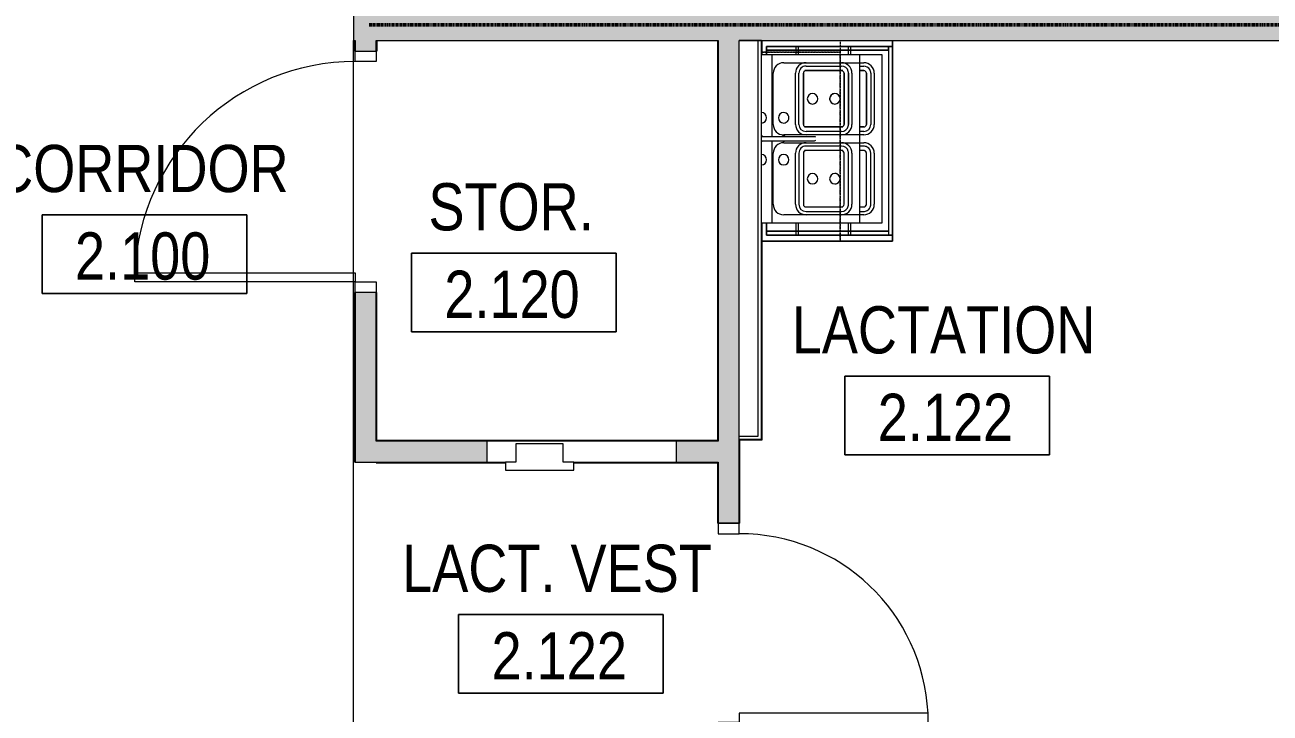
# Model space of a CAD drawing. Header units: inches. Extents: x -3803 to -1421, y -3454 to -210.
# Drawn here: x -3112.4 to -2875.1, y -1294.8 to -1163.6 of the extents above; entities that cross this region are included whole.
import ezdxf

# ---------------------------------------------------------------- set-up
doc = ezdxf.new("R2010")
doc.units = ezdxf.units.IN
doc.header["$MEASUREMENT"] = 0
for name, pattern in [('1 HOUR', [0.3125, 0.1875, -0.0625, 0, -0.0625]), ('Dash Small', [0.125, 0.0625, -0.0625]), ('Hidden', [0.28125, 0.1875, -0.09375]), ('Hidden Equipment- BSALS', [0.0625, 0.03125, -0.03125])]:
    doc.linetypes.add(name, pattern=pattern)
for name, color, linetype, lineweight in [('A-AREA-IDEN', 2, 'Continuous', 9), ('A-DOOR', 31, 'Continuous', 13), ('A-DOOR-FRAM', 31, 'Continuous', 35), ('A-FLOR', 192, 'Continuous', 13), ('A-GENM', 13, 'Continuous', 9), ('A-WALL', 113, 'Continuous', 13), ('A-WALL-PATT', 111, 'Continuous', 13), ('I-WALL', 2, 'Continuous', 13), ('P-SANR-FIXT', 6, 'Continuous', 13), ('Q-CASE', 31, 'Continuous', 13), ('Q-SPCQ', 91, 'Continuous', 13)]:
    doc.layers.add(name, color=color, linetype=linetype, lineweight=lineweight)
doc.styles.add('Arial Narrow', font='ARIALN.TTF', dxfattribs={"height": 9})

# ---------------------------------------------------------------- blocks, each defined once
blk = doc.blocks.new('Sink-Double- BSALS - SK- 3-1709960-DIMENSION PLAN - LEVEL 2 _579_ - 2__ - CAD')
at = {"layer": 'P-SANR-FIXT', "color": 53, "lineweight": 9}
for p, q in [((-16, -2.25), (-16, -21)), ((16, -21), (16, -2.25)), ((-12.5, -4.5), (-2.75, -4.5)), ((2.75, -4.5), (12.5, -4.5)), ((-14.5, -17.5), (-14.5, -6.5)), ((-0.75, -6.5), (-0.75, -17.5)), ((-0.37, -4.75), (-0.37, -5.62)), ((0.37, -5.62), (0.37, -4.75)), ((0.75, -17.5), (0.75, -6.5)), ((14.5, -6.5), (14.5, -17.5)), ((-16, -21), (16, -21)), ((-2.75, -19.5), (-12.5, -19.5)), ((12.5, -19.5), (2.75, -19.5))]:
    blk.add_line(p, q, dxfattribs=at)
at = {"layer": 'P-SANR-FIXT', "color": 255, "lineweight": 9}
for p, q in [((-13.85, -10.75), (-13.85, -17.5)), ((-13, -10.5), (-13, -17.5)), ((-13, -10.5), (-13, -17.5)), ((-2.25, -17.5), (-2.25, -10.47)), ((-2.25, -17.5), (-2.25, -10.47)), ((-1.4, -17.5), (-1.4, -10.75)), ((1.4, -17.5), (1.4, -10.75)), ((2.25, -10.47), (2.25, -17.5)), ((2.25, -17.5), (2.25, -10.47)), ((13, -17.5), (13, -10.5)), ((13, -10.5), (13, -17.5)), ((13.85, -10.75), (13.85, -17.5)), ((-12.5, -18), (-2.75, -18)), ((-12.5, -18), (-2.75, -18)), ((2.75, -18), (12.5, -18)), ((12.5, -18), (2.75, -18))]:
    blk.add_line(p, q, dxfattribs=at)
at = {"layer": 'P-SANR-FIXT', "color": 90, "lineweight": 9}
for p, q in [((-12.5, -18.85), (-2.75, -18.85)), ((12.5, -18.85), (2.75, -18.85))]:
    blk.add_line(p, q, dxfattribs=at)
at = {"layer": 'P-SANR-FIXT', "color": 53, "lineweight": 9, "flags": 128}
for points in [[(-0.37, -2.25), (-0.37, -2.25), (-0.37, -2.26), (-0.37, -2.27), (-0.37, -2.28), (-0.37, -2.3), (-0.37, -2.32), (-0.37, -2.35), (-0.37, -2.38), (-0.37, -2.41), (-0.37, -2.45), (-0.37, -2.49), (-0.37, -2.53), (-0.37, -2.58), (-0.37, -2.63), (-0.37, -2.69), (-0.37, -2.74), (-0.37, -2.81), (-0.37, -2.87), (-0.37, -2.94), (-0.37, -3.01), (-0.37, -3.08), (-0.37, -3.16), (-0.37, -3.24), (-0.37, -3.32), (-0.37, -3.4), (-0.37, -3.48), (-0.37, -3.57), (-0.37, -3.66), (-0.37, -3.75), (-0.37, -3.84), (-0.37, -3.94), (-0.37, -4.03), (-0.37, -4.13), (-0.37, -4.23), (-0.37, -4.33), (-0.37, -4.42), (-0.37, -4.52), (-0.37, -4.62), (-0.37, -4.72), (-0.37, -4.75)], [(0.37, -4.75), (0.37, -4.65), (0.37, -4.55), (0.37, -4.45), (0.37, -4.35), (0.37, -4.25), (0.37, -4.16), (0.37, -4.06), (0.37, -3.96), (0.37, -3.87), (0.37, -3.78), (0.37, -3.69), (0.37, -3.6), (0.37, -3.51), (0.37, -3.42), (0.37, -3.34), (0.37, -3.26), (0.37, -3.18), (0.37, -3.1), (0.37, -3.03), (0.37, -2.96), (0.37, -2.89), (0.37, -2.82), (0.37, -2.76), (0.37, -2.7), (0.37, -2.65), (0.37, -2.59), (0.37, -2.55), (0.37, -2.5), (0.37, -2.46), (0.37, -2.42), (0.37, -2.39), (0.37, -2.35), (0.37, -2.33), (0.37, -2.31), (0.37, -2.29), (0.37, -2.27), (0.37, -2.26), (0.37, -2.25), (0.37, -2.25), (0.37, -2.25)], [(-0.37, -5.62), (-0.37, -5.72), (-0.37, -5.82), (-0.37, -5.92), (-0.37, -6.02), (-0.37, -6.12), (-0.37, -6.22), (-0.37, -6.32), (-0.37, -6.41), (-0.37, -6.51), (-0.37, -6.6), (-0.37, -6.69), (-0.37, -6.78), (-0.37, -6.87), (-0.37, -6.95), (-0.37, -7.04), (-0.37, -7.12), (-0.37, -7.2), (-0.37, -7.27), (-0.37, -7.35), (-0.37, -7.42), (-0.37, -7.49), (-0.37, -7.55), (-0.37, -7.61), (-0.37, -7.67), (-0.37, -7.73), (-0.37, -7.78), (-0.37, -7.83), (-0.37, -7.88), (-0.37, -7.92), (-0.37, -7.96), (-0.37, -7.99), (-0.37, -8.02), (-0.37, -8.05), (-0.37, -8.07), (-0.37, -8.09), (-0.37, -8.1), (-0.37, -8.11), (-0.37, -8.12), (-0.37, -8.12)], [(0.37, -8.12), (0.37, -8.12), (0.37, -8.11), (0.37, -8.09), (0.37, -8.08), (0.37, -8.05), (0.37, -8.03), (0.37, -8), (0.37, -7.96), (0.37, -7.93), (0.37, -7.89), (0.37, -7.84), (0.37, -7.79), (0.37, -7.74), (0.37, -7.69), (0.37, -7.63), (0.37, -7.57), (0.37, -7.5), (0.37, -7.44), (0.37, -7.37), (0.37, -7.29), (0.37, -7.22), (0.37, -7.14), (0.37, -7.06), (0.37, -6.98), (0.37, -6.89), (0.37, -6.8), (0.37, -6.71), (0.37, -6.62), (0.37, -6.53), (0.37, -6.44), (0.37, -6.34), (0.37, -6.25), (0.37, -6.15), (0.37, -6.05), (0.37, -5.95), (0.37, -5.85), (0.37, -5.75), (0.37, -5.65), (0.37, -5.62)]]:
    blk.add_lwpolyline(points, dxfattribs=at)
at = {"layer": 'P-SANR-FIXT', "color": 53, "lineweight": 9}
for centre, radius, start, end in [((-4, -2.25), 1, 180, 360), ((0, -2.25), 0.5, 180, 221.3753), ((0, -2.25), 0.5, 318.6247, 0), ((4, -2.25), 1, 180, 0), ((-12.5, -6.5), 2, 90, 180), ((-2.75, -6.5), 2, 0, 90), ((2.75, -6.5), 2, 90, 180), ((12.5, -6.5), 2, 0, 90), ((-12.5, -17.5), 2, 180, 270), ((-2.75, -17.5), 2, 270, 0), ((2.75, -17.5), 2, 180, 270), ((12.5, -17.5), 2, 270, 0)]:
    blk.add_arc(centre, radius, start, end, dxfattribs=at)
at = {"layer": 'P-SANR-FIXT', "color": 255, "lineweight": 9}
for centre, radius, start, end in [((-7.62, -12), 1, 0, 180), ((-7.62, -12), 1, 360, 180), ((7.62, -12), 1, 0, 180), ((7.62, -12), 1, 360, 180), ((-7.62, -12), 1, 180, 0), ((-7.62, -12), 1, 180, 360), ((7.62, -12), 1, 180, 360), ((7.62, -12), 1, 180, 360), ((-12.5, -17.5), 1.35, 180, 256.0684), ((-12.5, -17.5), 0.5, 180, 270), ((-12.5, -17.5), 0.5, 180, 270), ((-2.75, -17.5), 0.5, 270, 360), ((-2.75, -17.5), 0.5, 270, 360), ((-2.75, -17.5), 1.35, 283.9316, 360), ((2.75, -17.5), 1.35, 180, 256.0684), ((2.75, -17.5), 0.5, 180, 270), ((2.75, -17.5), 0.5, 180, 270), ((12.5, -17.5), 0.5, 270, 360), ((12.5, -17.5), 0.5, 270, 0), ((12.5, -17.5), 1.35, 283.9316, 0)]:
    blk.add_arc(centre, radius, start, end, dxfattribs=at)
at = {"layer": 'P-SANR-FIXT', "color": 90, "lineweight": 9}
for centre, start, end in [((-12.5, -17.5), 256.0684, 270), ((-2.75, -17.5), 270, 283.9316), ((2.75, -17.5), 256.0684, 270), ((12.5, -17.5), 270, 283.9316)]:
    blk.add_arc(centre, 1.35, start, end, dxfattribs=at)
blk = doc.blocks.new('15830016-PLUMB_ENCOTECH_CENTRAL_v2018_rvt-1-DIMENSION PLAN - LEVEL 2 _579_ - 2__ - CAD')
at = {"color": 53, "lineweight": 9, "rotation": 89.99999999999925}
blk.add_blockref('Sink-Double- BSALS - SK- 3-1709960-DIMENSION PLAN - LEVEL 2 _579_ - 2__ - CAD', (-2974.27, -1185.35), dxfattribs=at)
blk = doc.blocks.new('Basic Wall _ Generic - 4_ - ___-3572130-DIMENSION PLAN - LEVEL 2 _579_ - 2__ - CAD')
at = {"layer": 'A-WALL', "lineweight": 20}
for p, q in [((-3045.4, -1247.14), (-3045.4, -1247.02)), ((-3045.4, -1247.14), (-3024.27, -1247.14)), ((-3024.27, -1247.02), (-3024.27, -1247.14)), ((-2988.27, -1247.14), (-2988.27, -1247.02)), ((-2988.27, -1247.14), (-2980.27, -1247.14))]:
    blk.add_line(p, q, dxfattribs=at)
blk = doc.blocks.new('Basic Wall _ Generic - 4_ - ___-3571732-DIMENSION PLAN - LEVEL 2 _579_ - 2__ - CAD')
at = {"layer": 'A-WALL', "lineweight": 20}
for p, q in [((-3024.27, -1242.89), (-3045.4, -1242.89)), ((-3024.27, -1242.89), (-3024.27, -1243.02)), ((-2988.27, -1243.02), (-2988.27, -1242.89)), ((-2980.27, -1242.89), (-2988.27, -1242.89))]:
    blk.add_line(p, q, dxfattribs=at)
blk = doc.blocks.new('Basic Wall _ Generic - 4_ - ___-3572131-DIMENSION PLAN - LEVEL 2 _579_ - 2__ - CAD')
at = {"layer": 'A-WALL', "lineweight": 20}
blk.add_line((-2980.4, -1166.64), (-2980.4, -1243.02), dxfattribs=at)
blk = doc.blocks.new('Basic Wall _ Generic - 4_ - ___-3571734-DIMENSION PLAN - LEVEL 2 _579_ - 2__ - CAD')
at = {"layer": 'A-WALL', "lineweight": 20}
blk.add_line((-2976.15, -1247.04), (-2976.15, -1242.64), dxfattribs=at)
blk = doc.blocks.new('Basic Wall _ Generic - 4_ - ___-3572204-DIMENSION PLAN - LEVEL 2 _579_ - 2__ - CAD')
at = {"layer": 'A-WALL', "lineweight": 20}
for p, q in [((-2980.4, -1247.04), (-2980.4, -1258.64)), ((-2980.27, -1258.64), (-2980.4, -1258.64)), ((-2980.4, -1298.64), (-2980.27, -1298.64)), ((-2980.4, -1298.64), (-2980.4, -1302.64))]:
    blk.add_line(p, q, dxfattribs=at)
blk = doc.blocks.new('Basic Wall _ Generic - 4_ - ___-3571880-DIMENSION PLAN - LEVEL 2 _579_ - 2__ - CAD')
at = {"layer": 'A-WALL', "lineweight": 20}
for p, q in [((-2976.15, -1258.64), (-2976.15, -1247.04)), ((-2976.15, -1258.64), (-2976.27, -1258.64)), ((-2976.27, -1298.64), (-2976.15, -1298.64)), ((-2976.15, -1302.64), (-2976.15, -1298.64))]:
    blk.add_line(p, q, dxfattribs=at)
blk = doc.blocks.new('Door-A1_1-BSALS1 - A1_1-42x96_5-BSALS-3946321-DIMENSION PLAN - LEVEL 2 _579_ - 2__ - CAD')
at = {"layer": 'A-DOOR', "lineweight": 20}
for p, q in [((19.25, -2), (21, -2)), ((19.25, -44), (19.25, -2)), ((21, -2), (21, -44)), ((21, -44), (19.25, -44))]:
    blk.add_line(p, q, dxfattribs=at)
at = {"layer": 'A-DOOR', "lineweight": 9}
blk.add_arc((21, -2.04), 42, 179.95, 267.6122, dxfattribs=at)
at = {"layer": 'A-DOOR-FRAM', "lineweight": 20}
for p, q in [((-23, -2), (-23, 2)), ((-23, 2), (-21, 2)), ((-21, 2), (-21, -2)), ((21, -2), (21, 2)), ((21, 2), (23, 2)), ((23, 2), (23, -2)), ((-21, -2), (-23, -2)), ((23, -2), (21, -2))]:
    blk.add_line(p, q, dxfattribs=at)
blk = doc.blocks.new('Casework- Skirt ADA- BSALS1 - 34_H-3511352-DIMENSION PLAN - LEVEL 2 _579_ - 2__ - CAD')
at = {"layer": 'Q-CASE', "lineweight": 20}
for p, q in [((-17.26, 0), (-17.26, -5.56)), ((-17.26, -23.25), (-17.26, 0)), ((-17.26, 0), (-16.51, 0)), ((-16.51, 0), (-17.26, 0)), ((-17.26, 0), (-17.26, -6)), ((-17.26, -5.56), (-17.26, 0)), ((-17.26, 0), (-16.51, 0)), ((-16.51, 0), (-17.26, 0)), ((-16.51, 0), (-16.51, -23.25)), ((-16.51, -5.56), (-16.51, 0)), ((-16.51, 0), (-14.87, 0)), ((-14.87, 0), (-16.51, 0)), ((17.13, 0), (17.99, 0)), ((17.99, 0), (17.13, 0)), ((17.99, -23.25), (17.99, 0)), ((17.99, 0), (17.99, -5.56)), ((18.74, 0), (17.99, 0)), ((18.74, 0), (17.99, 0)), ((17.99, 0), (18.74, 0)), ((18.74, 0), (17.99, 0)), ((18.74, -5.56), (18.74, 0)), ((18.74, 0), (18.74, -23.25)), ((18.74, 0), (18.74, -5.56)), ((18.74, -6), (18.74, 0)), ((-17.26, -5.56), (-17.26, -15.56)), ((-16.51, -5.56), (-17.26, -5.56)), ((-17.26, -15.56), (-17.26, -5.56)), ((-16.51, -5.56), (-17.26, -5.56)), ((-17.26, -6), (-17.26, -16)), ((-16.51, -6), (-17.26, -6)), ((-16.51, -15.56), (-16.51, -5.56)), ((-14.87, -5.56), (-16.51, -5.56)), ((-14.87, -6), (-16.51, -6)), ((17.99, -5.56), (17.13, -5.56)), ((17.99, -6), (17.13, -6)), ((17.99, -5.56), (17.99, -15.56)), ((18.74, -5.56), (17.99, -5.56)), ((18.74, -5.56), (17.99, -5.56)), ((18.74, -6), (17.99, -6)), ((18.74, -15.56), (18.74, -5.56)), ((18.74, -5.56), (18.74, -15.56)), ((18.74, -16), (18.74, -6)), ((-17.26, -15.56), (-17.26, -23.25)), ((-16.51, -15.56), (-17.26, -15.56)), ((-17.26, -23.25), (-17.26, -15.56)), ((-16.51, -15.56), (-17.26, -15.56)), ((-17.26, -16), (-17.26, -23.25)), ((-16.51, -16), (-17.26, -16)), ((-16.51, -23.25), (-16.51, -15.56)), ((-14.87, -15.56), (-16.51, -15.56)), ((-14.87, -16), (-16.51, -16)), ((-1.44, -15.56), (-11.55, -15.56)), ((13.81, -15.56), (3.7, -15.56)), ((17.99, -15.56), (17.13, -15.56)), ((17.99, -16), (17.13, -16)), ((17.99, -15.56), (17.99, -23.25)), ((18.74, -15.56), (17.99, -15.56)), ((18.74, -15.56), (17.99, -15.56)), ((18.74, -16), (17.99, -16)), ((18.74, -23.25), (18.74, -15.56)), ((18.74, -15.56), (18.74, -23.25)), ((18.74, -23.25), (18.74, -16)), ((-16.51, -23.25), (-17.26, -23.25)), ((-16.51, -23.25), (-17.26, -23.25)), ((-17.26, -23.25), (-17.26, -24)), ((-17.26, -24), (-17.26, -23.25)), ((18.74, -23.25), (-17.26, -23.25)), ((-16.51, -23.25), (-17.26, -23.25)), ((17.99, -23.25), (-16.51, -23.25)), ((17.99, -23.25), (18.74, -23.25)), ((18.74, -23.25), (17.99, -23.25)), ((18.74, -23.25), (17.99, -23.25)), ((18.74, -23.25), (18.74, -24)), ((18.74, -24), (18.74, -23.25)), ((18.74, -24), (-17.26, -24)), ((18.74, -24), (-17.26, -24))]:
    blk.add_line(p, q, dxfattribs=at)
blk = doc.blocks.new('Counter2 - Counter-2815438-DIMENSION PLAN - LEVEL 2 _579_ - 2__ - CAD')
at = {"layer": 'Q-CASE', "lineweight": 20}
for p, q in [((-2869.06, -1277.64), (-2907.27, -1277.64)), ((-2907.27, -1302.64), (-2907.27, -1277.64)), ((-2907.27, -1277.64), (-2869.06, -1277.64)), ((-2869.06, -1302.64), (-2869.06, -1277.64)), ((-2869.06, -1277.64), (-2869.06, -1302.64)), ((-2904.56, -1302.64), (-2907.27, -1302.64)), ((-2869.06, -1302.64), (-2872.56, -1302.64))]:
    blk.add_line(p, q, dxfattribs=at)
blk = doc.blocks.new('Sink-Double- BSALS - SK--235515-DIMENSION PLAN - LEVEL 2 _579_ - 2__ - CAD')
at = {"layer": 'P-SANR-FIXT', "lineweight": 9}
for p, q in [((-0.36, 0), (-16, 0)), ((-16, 0), (-16, -21)), ((16, 0), (0.36, 0)), ((16, -21), (16, 0)), ((-12.5, -4.5), (-2.75, -4.5)), ((2.75, -4.5), (12.5, -4.5)), ((-14.5, -17.5), (-14.5, -6.5)), ((-13.85, -6.5), (-13.85, -13.25)), ((-13, -6.5), (-13, -13.53)), ((-13, -6.5), (-13, -13.53)), ((-2.75, -5.15), (-12.5, -5.15)), ((-2.75, -6), (-12.5, -6)), ((-2.75, -6), (-12.5, -6)), ((-2.25, -13.5), (-2.25, -6.5)), ((-2.25, -13.5), (-2.25, -6.5)), ((-1.4, -13.25), (-1.4, -6.5)), ((-0.75, -6.5), (-0.75, -17.5)), ((-0.38, -4.75), (-0.38, -5.62)), ((0.37, -5.62), (0.37, -4.75)), ((0.75, -17.5), (0.75, -6.5)), ((1.4, -13.25), (1.4, -6.5)), ((2.25, -6.5), (2.25, -13.5)), ((2.25, -13.5), (2.25, -6.5)), ((2.75, -5.15), (12.5, -5.15)), ((12.5, -6), (2.75, -6)), ((2.75, -6), (12.5, -6)), ((13, -13.53), (13, -6.5)), ((13, -6.5), (13, -13.53)), ((13.85, -6.5), (13.85, -13.25)), ((14.5, -6.5), (14.5, -17.5)), ((-13.85, -16.75), (-13.85, -17.5)), ((-13, -16.75), (-13, -17.5)), ((-13, -16.75), (-13, -17.5)), ((-12.5, -18), (-2.75, -18)), ((-12.5, -18), (-2.75, -18)), ((-12.5, -18.85), (-2.75, -18.85)), ((-2.25, -17.5), (-2.25, -16.75)), ((-2.25, -17.5), (-2.25, -16.75)), ((-1.4, -17.5), (-1.4, -16.75)), ((1.4, -17.5), (1.4, -16.75)), ((2.25, -16.75), (2.25, -17.5)), ((2.25, -17.5), (2.25, -16.75)), ((2.75, -18), (12.5, -18)), ((12.5, -18), (2.75, -18)), ((12.5, -18.85), (2.75, -18.85)), ((13, -17.5), (13, -16.75)), ((13, -16.75), (13, -17.5)), ((13.85, -16.75), (13.85, -17.5)), ((-16, -21), (16, -21)), ((-2.75, -19.5), (-12.5, -19.5)), ((12.5, -19.5), (2.75, -19.5))]:
    blk.add_line(p, q, dxfattribs=at)
at = {"layer": 'P-SANR-FIXT', "lineweight": 9, "flags": 128}
for points in [[(-0.38, -2.25), (-0.38, -2.26), (-0.38, -2.27), (-0.38, -2.28), (-0.38, -2.3), (-0.38, -2.32), (-0.38, -2.35), (-0.38, -2.38), (-0.38, -2.41), (-0.38, -2.45), (-0.38, -2.49), (-0.38, -2.53), (-0.38, -2.58), (-0.38, -2.63), (-0.38, -2.69), (-0.38, -2.74), (-0.38, -2.81), (-0.38, -2.87), (-0.38, -2.94), (-0.38, -3.01), (-0.38, -3.08), (-0.38, -3.16), (-0.38, -3.24), (-0.38, -3.32), (-0.38, -3.4), (-0.38, -3.48), (-0.38, -3.57), (-0.38, -3.66), (-0.38, -3.75), (-0.38, -3.84), (-0.38, -3.94), (-0.38, -4.03), (-0.38, -4.13), (-0.38, -4.23), (-0.38, -4.33), (-0.38, -4.42), (-0.38, -4.52), (-0.38, -4.62), (-0.38, -4.72), (-0.38, -4.75)], [(0.37, -4.75), (0.37, -4.65), (0.37, -4.55), (0.37, -4.45), (0.37, -4.35), (0.37, -4.25), (0.37, -4.16), (0.37, -4.06), (0.37, -3.96), (0.37, -3.87), (0.37, -3.78), (0.37, -3.69), (0.37, -3.6), (0.37, -3.51), (0.37, -3.42), (0.37, -3.34), (0.37, -3.26), (0.37, -3.18), (0.37, -3.1), (0.37, -3.03), (0.37, -2.96), (0.37, -2.89), (0.37, -2.82), (0.37, -2.76), (0.37, -2.7), (0.37, -2.65), (0.37, -2.59), (0.37, -2.55), (0.37, -2.5), (0.37, -2.46), (0.37, -2.42), (0.37, -2.39), (0.37, -2.35), (0.37, -2.33), (0.37, -2.31), (0.37, -2.29), (0.37, -2.27), (0.37, -2.26), (0.37, -2.25), (0.37, -2.25)], [(-0.38, -5.62), (-0.38, -5.72), (-0.38, -5.82), (-0.38, -5.92), (-0.38, -6.02), (-0.38, -6.12), (-0.38, -6.22), (-0.38, -6.32), (-0.38, -6.41), (-0.38, -6.51), (-0.38, -6.6), (-0.38, -6.69), (-0.38, -6.78), (-0.38, -6.87), (-0.38, -6.95), (-0.38, -7.04), (-0.38, -7.12), (-0.38, -7.2), (-0.38, -7.27), (-0.38, -7.35), (-0.38, -7.42), (-0.38, -7.49), (-0.38, -7.55), (-0.38, -7.61), (-0.38, -7.67), (-0.38, -7.73), (-0.38, -7.78), (-0.38, -7.83), (-0.38, -7.88), (-0.38, -7.92), (-0.38, -7.96), (-0.38, -7.99), (-0.38, -8.02), (-0.38, -8.05), (-0.38, -8.07), (-0.38, -8.09), (-0.38, -8.1), (-0.38, -8.11), (-0.38, -8.12), (-0.38, -8.12), (-0.38, -8.12)], [(0.37, -8.12), (0.37, -8.12), (0.37, -8.12), (0.37, -8.11), (0.37, -8.09), (0.37, -8.08), (0.37, -8.05), (0.37, -8.03), (0.37, -8), (0.37, -7.96), (0.37, -7.93), (0.37, -7.89), (0.37, -7.84), (0.37, -7.79), (0.37, -7.74), (0.37, -7.69), (0.37, -7.63), (0.37, -7.57), (0.37, -7.5), (0.37, -7.44), (0.37, -7.37), (0.37, -7.29), (0.37, -7.22), (0.37, -7.14), (0.37, -7.06), (0.37, -6.98), (0.37, -6.89), (0.37, -6.8), (0.37, -6.71), (0.37, -6.62), (0.37, -6.53), (0.37, -6.44), (0.37, -6.34), (0.37, -6.25), (0.37, -6.15), (0.37, -6.05), (0.37, -5.95), (0.37, -5.85), (0.37, -5.75), (0.37, -5.65), (0.37, -5.62)]]:
    blk.add_lwpolyline(points, dxfattribs=at)
at = {"layer": 'P-SANR-FIXT', "lineweight": 9}
for centre, radius, start, end in [((-4, -2.25), 1, 360, 180), ((-4, -2.25), 1, 180, 360), ((0, -2.25), 0.5, 138.3554, 180), ((0, -2.25), 0.5, 180, 221.3753), ((0, -2.25), 0.5, 360, 41.6446), ((0, -2.25), 0.5, 318.6247, 0), ((4, -2.25), 1, 360, 180), ((4, -2.25), 1, 180, 0), ((-12.5, -6.5), 2, 90, 180), ((-2.75, -6.5), 2, 0, 90), ((2.75, -6.5), 2, 90, 180), ((12.5, -6.5), 2, 0, 90), ((-12.5, -6.5), 1.35, 90, 180), ((-12.5, -6.5), 0.5, 90, 180), ((-12.5, -6.5), 0.5, 90, 180), ((-2.75, -6.5), 1.35, 360, 90), ((-2.75, -6.5), 0.5, 360, 90), ((-2.75, -6.5), 0.5, 360, 90), ((2.75, -6.5), 1.35, 90, 180), ((2.75, -6.5), 0.5, 90, 180), ((2.75, -6.5), 0.5, 90, 180), ((12.5, -6.5), 1.35, 0, 90), ((12.5, -6.5), 0.5, 60, 90), ((12.5, -6.5), 0.5, 0, 90), ((12.5, -6.5), 0.5, 0, 60), ((0, -8.12), 0.375, 180.1021, 218.5714), ((0, -8.12), 0.375, 321.4286, 359.8979), ((-7.62, -12), 1, 0, 180), ((-7.62, -12), 1, 360, 180), ((7.62, -12), 1, 360, 180), ((7.62, -12), 1, 154.2857, 180), ((7.62, -12), 1, 128.5714, 154.2857), ((7.62, -12), 1, 0, 128.5714), ((-7.62, -12), 1, 180, 0), ((-7.62, -12), 1, 180, 360), ((7.62, -12), 1, 180, 360), ((7.62, -12), 1, 180, 360), ((-12.5, -17.5), 2, 180, 270), ((-12.5, -17.5), 1.35, 180, 210), ((-12.5, -17.5), 1.35, 210, 240), ((-12.5, -17.5), 1.35, 240, 270), ((-12.5, -17.5), 0.5, 180, 270), ((-12.5, -17.5), 0.5, 180, 225), ((-12.5, -17.5), 0.5, 225, 270), ((-2.75, -17.5), 2, 270, 0), ((-2.75, -17.5), 0.5, 270, 315), ((-2.75, -17.5), 0.5, 270, 300), ((-2.75, -17.5), 1.35, 270, 330), ((-2.75, -17.5), 0.5, 300, 330), ((-2.75, -17.5), 0.5, 315, 360), ((-2.75, -17.5), 0.5, 330, 360), ((-2.75, -17.5), 1.35, 330, 360), ((2.75, -17.5), 2, 180, 270), ((2.75, -17.5), 1.35, 180, 270), ((2.75, -17.5), 0.5, 180, 270), ((2.75, -17.5), 0.5, 180, 270), ((12.5, -17.5), 0.5, 270, 360), ((12.5, -17.5), 0.5, 270, 0), ((12.5, -17.5), 2, 270, 0), ((12.5, -17.5), 1.35, 270, 300), ((12.5, -17.5), 1.35, 300, 0)]:
    blk.add_arc(centre, radius, start, end, dxfattribs=at)
blk = doc.blocks.new('Casework- Upper- Double Door- BSALS - Light Skirt Off-3423506-DIMENSION PLAN - LEVEL 2 _579_ - 2__ - CAD')
at = {"layer": 'Q-CASE', "linetype": 'Hidden'}
for p, q in [((-17.26, -15), (-17.26, 0)), ((-17.26, 0), (18.74, 0)), ((18.74, 0), (18.74, -15)), ((18.74, -15), (-17.26, -15))]:
    blk.add_line(p, q, dxfattribs=at)
at = {"layer": 'Q-CASE', "linetype": 'Dash Small'}
blk.add_line((-17.26, -15), (18.74, -15), dxfattribs=at)
blk.add_line((-17.26, -15), (18.74, -15), dxfattribs=at)
blk = doc.blocks.new('Basic Wall _ Generic - 4_ - ___-3572219-DIMENSION PLAN - LEVEL 2 _579_ - 2__ - CAD')
at = {"layer": 'A-WALL', "lineweight": 20}
for p, q in [((-3024.27, -1247.14), (-3024.27, -1247.02)), ((-3024.27, -1247.14), (-3020.79, -1247.14)), ((-3007.79, -1247.14), (-2988.27, -1247.14)), ((-2988.27, -1247.02), (-2988.27, -1247.14))]:
    blk.add_line(p, q, dxfattribs=at)
blk = doc.blocks.new('Basic Wall _ Generic - 4_ - ___-3571910-DIMENSION PLAN - LEVEL 2 _579_ - 2__ - CAD')
at = {"layer": 'A-WALL', "lineweight": 20}
for p, q in [((-3024.27, -1243.02), (-3024.27, -1242.89)), ((-2988.27, -1242.89), (-3024.27, -1242.89)), ((-2988.27, -1242.89), (-2988.27, -1243.02))]:
    blk.add_line(p, q, dxfattribs=at)
blk = doc.blocks.new('Basic Wall _ Generic - 4_ - ___-3572223-DIMENSION PLAN - LEVEL 2 _579_ - 2__ - CAD')
at = {"layer": 'A-WALL', "lineweight": 20}
for p, q in [((-3049.52, -1166.64), (-3049.52, -1168.64)), ((-3049.4, -1168.64), (-3049.52, -1168.64)), ((-3049.52, -1214.64), (-3049.4, -1214.64)), ((-3049.52, -1214.64), (-3049.52, -1247.02)), ((-3049.4, -1247.02), (-3049.52, -1247.02))]:
    blk.add_line(p, q, dxfattribs=at)
blk = doc.blocks.new('Basic Wall _ Generic - 4_ - ___-3571918-DIMENSION PLAN - LEVEL 2 _579_ - 2__ - CAD')
at = {"layer": 'A-WALL', "lineweight": 20}
for p, q in [((-3045.27, -1166.64), (-3045.27, -1168.64)), ((-3045.27, -1168.64), (-3045.4, -1168.64)), ((-3045.4, -1214.64), (-3045.27, -1214.64)), ((-3045.27, -1243.02), (-3045.27, -1214.64))]:
    blk.add_line(p, q, dxfattribs=at)
blk = doc.blocks.new('Fire Extinguisher- Semi-Recessed- BSALS1 - FIRE EXTINGUISHER- SEMI-RECESSED-V100-DIMENSION PLAN - LEVEL 2 _579_ - 2__ - CAD')
at = {"layer": 'Q-SPCQ', "lineweight": 20}
for p, q in [((-1827.21, -1029.64), (-1827.21, -1031.14)), ((-1814.21, -1029.64), (-1827.21, -1029.64)), ((-1814.21, -1031.14), (-1814.21, -1029.64)), ((-1827.21, -1031.14), (-1825.21, -1031.14)), ((-1825.21, -1031.14), (-1825.21, -1034.64)), ((-1816.21, -1034.64), (-1816.21, -1031.14)), ((-1816.21, -1031.14), (-1814.21, -1031.14)), ((-1825.21, -1034.64), (-1816.21, -1034.64))]:
    blk.add_line(p, q, dxfattribs=at)
blk = doc.blocks.new('Casework- Upper- Filler Panel- BSALS1 - Upper- Filler Panel-3423508-DIMENSION PLAN - LEVEL 2 _579_ - 2__ - CAD')
at = {"layer": 'Q-CASE', "linetype": 'Hidden'}
for p, q in [((-0.37, -15), (-0.37, 0)), ((-0.37, 0), (1.84, 0)), ((1.84, 0), (1.84, -15)), ((1.84, -15), (-0.37, -15))]:
    blk.add_line(p, q, dxfattribs=at)
blk = doc.blocks.new('Fire Rating - BSALS _Combined_1 - 1-Hour Fire-3469317-DIMENSION PLAN - LEVEL 2 _579_ - 2__ - CAD')
at = {"layer": 'A-GENM', "linetype": '1 HOUR', "lineweight": 50}
blk.add_line((0, 0), (198, 0), dxfattribs=at)
blk = doc.blocks.new('Basic Wall _ A3-4 1_4_-BSALS - ___-3917044-DIMENSION PLAN - LEVEL 2 _579_ - 2__ - CAD')
at = {"layer": 'I-WALL', "lineweight": 20}
for p, q in [((-2972.02, -1166.64), (-2971.9, -1166.64)), ((-2972.02, -1166.64), (-2972.02, -1169.35)), ((-2971.9, -1169.35), (-2971.9, -1166.64)), ((-2972.02, -1201.35), (-2972.02, -1204.85)), ((-2971.9, -1204.85), (-2971.9, -1201.35)), ((-2972.02, -1204.85), (-2972.02, -1219.58)), ((-2971.9, -1242.77), (-2971.9, -1204.85)), ((-2971.9, -1242.77), (-2972.02, -1242.64))]:
    blk.add_line(p, q, dxfattribs=at)
blk = doc.blocks.new('Basic Wall _ A3-4 1_4_-BSALS - ___-3917047-DIMENSION PLAN - LEVEL 2 _579_ - 2__ - CAD')
at = {"layer": 'I-WALL', "lineweight": 20}
for p in [(-2976.15, -1242.77), (-2972.02, -1242.64)]:
    blk.add_line(p, (-2971.9, -1242.77), dxfattribs=at)
blk = doc.blocks.new('Door-A1_1-BSALS1 - A1_1-36x84-BSALS-3946392-DIMENSION PLAN - LEVEL 2 _579_ - 2__ - CAD')
at = {"layer": 'A-DOOR', "lineweight": 20}
for p, q in [((16.25, 38), (16.25, 2)), ((18, 38), (16.25, 38)), ((18, 2), (18, 38)), ((16.25, 2), (18, 2))]:
    blk.add_line(p, q, dxfattribs=at)
at = {"layer": 'A-DOOR', "lineweight": 9}
blk.add_arc((18, 2.04), 36, 92.786, 180.068, dxfattribs=at)
at = {"layer": 'A-DOOR-FRAM', "lineweight": 20}
for p, q in [((-18, 2), (-20, 2)), ((-20, 2), (-20, -2)), ((-18, -2), (-18, 2)), ((20, 2), (18, 2)), ((18, 2), (18, -2)), ((20, -2), (20, 2)), ((-20, -2), (-18, -2)), ((18, -2), (20, -2))]:
    blk.add_line(p, q, dxfattribs=at)
blk = doc.blocks.new('Room Tag- BSALS - Room Tag-28050-DIMENSION PLAN - LEVEL 2 _579_ - 2__ - CAD')
at = {"layer": 'A-AREA-IDEN'}
for p, q in [((-0.203125, -0.171875), (-0.203125, -0.015625)), ((-0.203125, -0.015625), (0.203125, -0.015625)), ((0.203125, -0.015625), (-0.203125, -0.015625)), ((-0.203125, -0.015625), (-0.203125, -0.171875)), ((0.203125, -0.015625), (0.203125, -0.171875)), ((0.203125, -0.171875), (0.203125, -0.015625)), ((0.203125, -0.171875), (-0.203125, -0.171875)), ((-0.203125, -0.171875), (0.203125, -0.171875))]:
    blk.add_line(p, q, dxfattribs=at)

msp = doc.modelspace()

# ---------------------------------------------------------------- hatches: boundary and pattern name
at = {"layer": 'A-WALL-PATT', "lineweight": 20}
for points in [[(-3049.4, -1166.64), (-3043.77, -1166.64), (-3043.77, -1030.14), (-3049.77, -1030.14), (-3049.77, -1166.64)], [(-2987.22, -1166.64), (-2865.27, -1166.64), (-2865.27, -1160.64), (-3043.77, -1160.64), (-3043.77, -1166.64), (-3027.94, -1166.64)]]:
    msp.add_hatch(color=10, dxfattribs=at).paths.add_polyline_path(points, flags=0)
at = {"layer": 'A-WALL-PATT', "lineweight": 5}
h = msp.add_hatch(color=50, dxfattribs=at)
h.paths.add_polyline_path([(-3045.4, -1247.02), (-3045.4, -1214.64), (-3049.4, -1214.64), (-3049.4, -1247.02)], flags=0)
h.paths.add_polyline_path([(-3049.4, -1168.64), (-3045.4, -1168.64), (-3045.4, -1166.64), (-3049.4, -1166.64)], flags=0)
msp.add_hatch(color=50, dxfattribs=at).paths.add_polyline_path([(-2976.27, -1247.04), (-2976.27, -1166.64), (-2980.27, -1166.64), (-2980.27, -1247.04)], flags=0)
at = {"layer": 'A-WALL-PATT', "lineweight": 9}
h = msp.add_hatch(dxfattribs=at)
h.set_pattern_fill('FP_2', color=256, style=0, pattern_type=2)
h.set_pattern_definition([(0, (0, 0), (30.72, 7.68), [1.267, -21.773, 1.267, -21.773, -122.88]), (0, (0, 0), (30.72, 7.68), [-46.08, 1.267, -44.813, 1.267, -21.773, -53.76]), (0, (0, 0), (30.72, 7.68), [-115.2, 1.267, -14.093, 1.267, -37.133]), (120, (11.52, 3.84), (-22.011075, 22.7643), [1.267, -21.773, 1.267, -21.773, -122.88]), (120, (11.52, 3.84), (-22.011075, 22.7643), [-46.08, 1.267, -44.813, 1.267, -21.773, -53.76]), (120, (11.52, 3.84), (-22.011075, 22.7643), [-115.2, 1.267, -14.093, 1.267, -37.133]), (240, (15.36, 19.2), (-8.708925, -30.4443), [1.267, -21.773, 1.267, -21.773, -122.88]), (240, (15.36, 19.2), (-8.708925, -30.4443), [-46.08, 1.267, -44.813, 1.267, -21.773, -53.76]), (240, (15.36, 19.2), (-8.708925, -30.4443), [-115.2, 1.267, -14.093, 1.267, -37.133])])
h.paths.add_polyline_path([(-2972.65, -1242.02), (-2972.02, -1242.02), (-2972.02, -1166.64), (-2972.65, -1166.64), (-2972.65, -1238.39)], flags=0)
at = {"layer": 'A-WALL-PATT', "lineweight": 5}
h = msp.add_hatch(color=50, dxfattribs=at)
h.paths.add_polyline_path([(-3045.4, -1247.02), (-3024.27, -1247.02), (-3024.27, -1243.02), (-3045.4, -1243.02)], flags=0)
h.paths.add_polyline_path([(-2980.27, -1247.02), (-2980.27, -1243.02), (-2988.27, -1243.02), (-2988.27, -1247.02), (-2987.22, -1247.02)], flags=0)
h = msp.add_hatch(color=50, dxfattribs=at)
h.paths.add_polyline_path([(-2980.27, -1302.64), (-2976.27, -1302.64), (-2976.27, -1298.64), (-2980.27, -1298.64)], flags=0)
h.paths.add_polyline_path([(-2976.27, -1258.64), (-2976.27, -1247.04), (-2980.27, -1247.04), (-2980.27, -1258.64)], flags=0)

# ---------------------------------------------------------------- linework, layer by layer
at = {"layer": 'A-FLOR', "lineweight": 20}
msp.add_line((-3049.77, -1753.64), (-3049.77, -1166.64), dxfattribs=at)
at = {"layer": 'A-WALL', "lineweight": 20}
for p, q in [((-3049.4, -1166.64), (-3049.4, -1168.64)), ((-3045.4, -1168.64), (-3045.4, -1166.64)), ((-2980.27, -1166.64), (-2980.27, -1243.02)), ((-2976.27, -1258.64), (-2976.27, -1166.64)), ((-3049.4, -1168.64), (-3045.4, -1168.64)), ((-3045.4, -1214.64), (-3049.4, -1214.64)), ((-3049.4, -1214.64), (-3049.4, -1247.02)), ((-3045.4, -1243.02), (-3045.4, -1214.64)), ((-2980.27, -1243.02), (-3045.4, -1243.02)), ((-3024.27, -1247.02), (-3024.27, -1243.02)), ((-2988.27, -1243.02), (-2988.27, -1247.02)), ((-3049.4, -1247.02), (-3020.79, -1247.02)), ((-3007.79, -1247.02), (-2980.27, -1247.02)), ((-2980.27, -1247.02), (-2980.27, -1258.64)), ((-2980.27, -1258.64), (-2976.27, -1258.64))]:
    msp.add_line(p, q, dxfattribs=at)
at = {"layer": 'A-WALL'}
for p, q in [((-2972.65, -1242.02), (-2972.65, -1166.64)), ((-2976.27, -1242.02), (-2972.65, -1242.02))]:
    msp.add_line(p, q, dxfattribs=at)
at = {"layer": 'I-WALL', "lineweight": 20}
for p, q in [((-3049.77, -1030.14), (-3049.77, -1166.64)), ((-3049.77, -1166.64), (-3049.4, -1166.64)), ((-3045.4, -1166.64), (-2980.27, -1166.64)), ((-2976.27, -1166.64), (-2865.27, -1166.64)), ((-2972.02, -1166.64), (-2976.27, -1166.64)), ((-2972.02, -1242.64), (-2972.02, -1166.64)), ((-2976.27, -1242.64), (-2972.02, -1242.64))]:
    msp.add_line(p, q, dxfattribs=at)

# ---------------------------------------------------------------- block references
at = {"lineweight": 5}
msp.add_blockref('15830016-PLUMB_ENCOTECH_CENTRAL_v2018_rvt-1-DIMENSION PLAN - LEVEL 2 _579_ - 2__ - CAD', (0, 0), dxfattribs=at)
at = {"layer": 'A-AREA-IDEN', "xscale": 95.99999999999994, "yscale": 95.99999999999994, "zscale": 95.99999999999994}
for p in [(-3089.59, -1198.33), (-3019.22, -1205.63), (-2936.62, -1229.09), (-3010.22, -1274.56)]:
    msp.add_blockref('Room Tag- BSALS - Room Tag-28050-DIMENSION PLAN - LEVEL 2 _579_ - 2__ - CAD', p, dxfattribs=at)
at = {"layer": 'A-DOOR', "lineweight": 20, "rotation": 270.0000000000001}
for name, p in [('Door-A1_1-BSALS1 - A1_1-42x96_5-BSALS-3946321-DIMENSION PLAN - LEVEL 2 _579_ - 2__ - CAD', (-3047.4, -1191.64)), ('Door-A1_1-BSALS1 - A1_1-36x84-BSALS-3946392-DIMENSION PLAN - LEVEL 2 _579_ - 2__ - CAD', (-2978.27, -1278.64))]:
    msp.add_blockref(name, p, dxfattribs=at)
at = {"layer": 'A-GENM'}
msp.add_blockref('Fire Rating - BSALS _Combined_1 - 1-Hour Fire-3469317-DIMENSION PLAN - LEVEL 2 _579_ - 2__ - CAD', (-3046.77, -1163.64), dxfattribs=at)
at = {"layer": 'A-WALL', "lineweight": 20}
for name in ['Basic Wall _ Generic - 4_ - ___-3572223-DIMENSION PLAN - LEVEL 2 _579_ - 2__ - CAD', 'Basic Wall _ Generic - 4_ - ___-3571918-DIMENSION PLAN - LEVEL 2 _579_ - 2__ - CAD', 'Basic Wall _ Generic - 4_ - ___-3572131-DIMENSION PLAN - LEVEL 2 _579_ - 2__ - CAD', 'Basic Wall _ Generic - 4_ - ___-3571732-DIMENSION PLAN - LEVEL 2 _579_ - 2__ - CAD', 'Basic Wall _ Generic - 4_ - ___-3571910-DIMENSION PLAN - LEVEL 2 _579_ - 2__ - CAD', 'Basic Wall _ Generic - 4_ - ___-3571734-DIMENSION PLAN - LEVEL 2 _579_ - 2__ - CAD', 'Basic Wall _ Generic - 4_ - ___-3572130-DIMENSION PLAN - LEVEL 2 _579_ - 2__ - CAD', 'Basic Wall _ Generic - 4_ - ___-3572219-DIMENSION PLAN - LEVEL 2 _579_ - 2__ - CAD', 'Basic Wall _ Generic - 4_ - ___-3572204-DIMENSION PLAN - LEVEL 2 _579_ - 2__ - CAD', 'Basic Wall _ Generic - 4_ - ___-3571880-DIMENSION PLAN - LEVEL 2 _579_ - 2__ - CAD']:
    msp.add_blockref(name, (0, 0), dxfattribs=at)
at = {"layer": 'I-WALL', "lineweight": 20}
for name in ['Basic Wall _ A3-4 1_4_-BSALS - ___-3917044-DIMENSION PLAN - LEVEL 2 _579_ - 2__ - CAD', 'Basic Wall _ A3-4 1_4_-BSALS - ___-3917047-DIMENSION PLAN - LEVEL 2 _579_ - 2__ - CAD']:
    msp.add_blockref(name, (0, 0), dxfattribs=at)
at = {"layer": 'P-SANR-FIXT', "lineweight": 9, "rotation": 89.99999999999922}
msp.add_blockref('Sink-Double- BSALS - SK--235515-DIMENSION PLAN - LEVEL 2 _579_ - 2__ - CAD', (-2970.02, -1185.35), dxfattribs=at)
at = {"layer": 'Q-CASE', "lineweight": 20}
for name, p, rotation in [('Counter2 - Counter-2815438-DIMENSION PLAN - LEVEL 2 _579_ - 2__ - CAD', (-1669.38, -4073.91), 269.9999999999997), ('Casework- Upper- Filler Panel- BSALS1 - Upper- Filler Panel-3423508-DIMENSION PLAN - LEVEL 2 _579_ - 2__ - CAD', (-2972.02, -1168.48), 89.99999999999962), ('Casework- Upper- Double Door- BSALS - Light Skirt Off-3423506-DIMENSION PLAN - LEVEL 2 _579_ - 2__ - CAD', (-2972.02, -1187.59), 89.99999999999962), ('Casework- Skirt ADA- BSALS1 - 34_H-3511352-DIMENSION PLAN - LEVEL 2 _579_ - 2__ - CAD', (-2971.02, -1186.48), 89.99999999999959)]:
    msp.add_blockref(name, p, dxfattribs=dict(at, rotation=rotation))
at = {"layer": 'Q-SPCQ', "linetype": 'Hidden Equipment- BSALS', "lineweight": 20, "rotation": 180}
msp.add_blockref('Fire Extinguisher- Semi-Recessed- BSALS1 - FIRE EXTINGUISHER- SEMI-RECESSED-V100-DIMENSION PLAN - LEVEL 2 _579_ - 2__ - CAD', (-4835, -2278.16), dxfattribs=at)

# ---------------------------------------------------------------- texts
at = {"layer": 'A-AREA-IDEN', "char_height": 9, "attachment_point": 1, "style": 'Arial Narrow'}
for s, insert, width in [('CORRIDOR', (-3118.21, -1186.52), 69.084), ('STOR.', (-3035.46, -1193.82), 39.087), ('2.100', (-3102.82, -1203.2), 31.512), ('2.120', (-3032.44, -1210.5), 31.512), ('LACTATION', (-2966.24, -1217.28), 71.508), ('2.122', (-2949.85, -1233.96), 31.512), ('LACT. VEST', (-3040.47, -1262.74), 73.023), ('2.122', (-3023.44, -1279.42), 31.512)]:
    msp.add_mtext(s, dxfattribs=dict(at, insert=insert, width=width))

doc.saveas('drawing.dxf')
